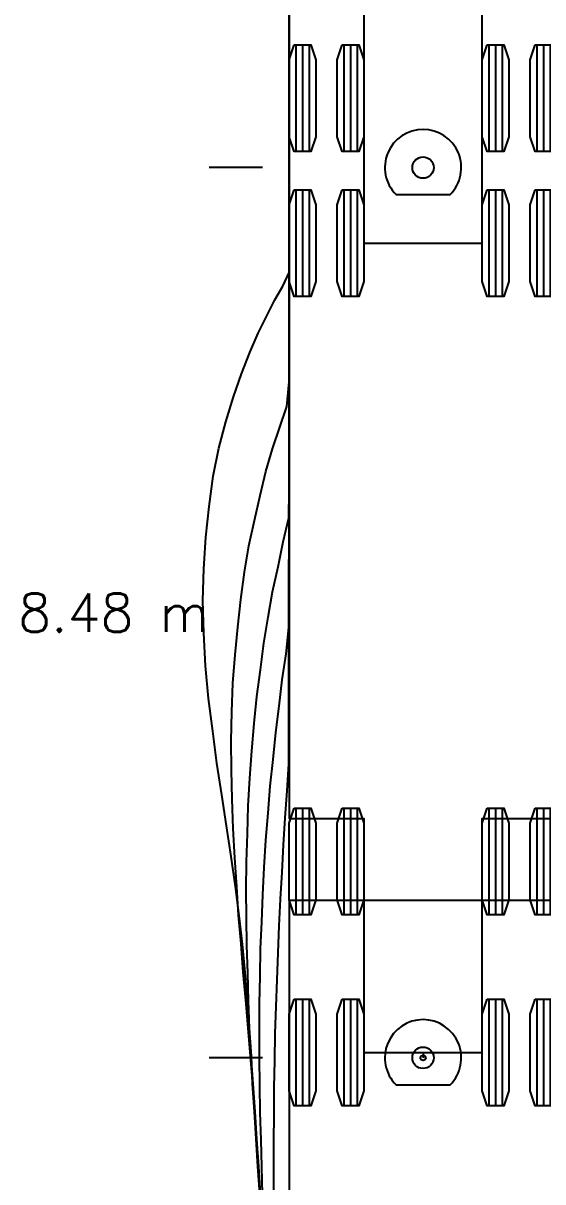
# Model space of a CAD drawing. Header units: metres. Extents: x 2363742 to 2363904, y 61953584 to 61953701.
# Drawn here: x 2363743.53 to 2363748.48, y 61953623.31 to 61953634.35 of the extents above; entities that cross this region are included whole.
import ezdxf
from ezdxf.enums import TextEntityAlignment as Align

# ---------------------------------------------------------------- set-up
doc = ezdxf.new("R2010")
doc.units = ezdxf.units.M
doc.header["$MEASUREMENT"] = 0
doc.layers.get('0').update_dxf_attribs({"color": 133})
doc.styles.add('TSText', font='simplex.shx')

# ---------------------------------------------------------------- blocks, each defined once
blk = doc.blocks.new('ATTEMP_1')
at = {"color": 3, "linetype": 'Continuous', "flags": 128}
blk.add_lwpolyline([(0, 1.275), (-13.59, 1.275), (-13.59, -1.275), (0, -1.275), (0, 1.275), (0, 1.275)], dxfattribs=at)
at = {"color": 3}
blk.add_arc((-1.5, 0), 0.102, 0, 360, dxfattribs=at)
blk = doc.blocks.new('ATTEMP_2')
at = {"color": 3, "linetype": 'Continuous'}
for p, q in [((-9.522, 1.211), (-10.538, 1.211)), ((-9.522, 1.148), (-10.538, 1.148)), ((-7.702, 1.211), (-8.718, 1.211)), ((-7.702, 1.148), (-8.718, 1.148)), ((-9.522, 1.084), (-10.538, 1.084)), ((-7.702, 1.084), (-8.718, 1.084)), ((-9.522, 0.754), (-10.538, 0.754)), ((-9.522, 0.691), (-10.538, 0.691)), ((-7.702, 0.754), (-8.718, 0.754)), ((-7.702, 0.691), (-8.718, 0.691)), ((-9.522, 0.627), (-10.538, 0.627)), ((-7.702, 0.627), (-8.718, 0.627)), ((-10.338, 0.258), (-10.338, -0.258)), ((-10.03, 0), (-10.08, 0)), ((-9.522, -0.627), (-10.538, -0.627)), ((-7.702, -0.627), (-8.718, -0.627)), ((-9.522, -0.691), (-10.538, -0.691)), ((-9.522, -0.755), (-10.538, -0.755)), ((-7.702, -0.691), (-8.718, -0.691)), ((-7.702, -0.755), (-8.718, -0.755)), ((-9.522, -1.084), (-10.538, -1.084)), ((-7.702, -1.084), (-8.718, -1.084)), ((-9.522, -1.148), (-10.538, -1.148)), ((-9.522, -1.212), (-10.538, -1.212)), ((-7.702, -1.148), (-8.718, -1.148)), ((-7.702, -1.212), (-8.718, -1.212))]:
    blk.add_line(p, q, dxfattribs=at)
at = {"color": 3, "linetype": 'Continuous', "flags": 128}
for points in [[(-9.522, 1.227), (-9.522, 1.069), (-9.664, 1.021), (-10.396, 1.021), (-10.538, 1.069), (-10.538, 1.227), (-10.396, 1.275), (-9.664, 1.275), (-9.522, 1.227)], [(-7.702, 1.227), (-7.702, 1.069), (-7.844, 1.021), (-8.576, 1.021), (-8.718, 1.069), (-8.718, 1.227), (-8.576, 1.275), (-7.844, 1.275), (-7.702, 1.227)], [(-9.522, 0.77), (-9.522, 0.612), (-9.664, 0.564), (-10.396, 0.564), (-10.538, 0.612), (-10.538, 0.77), (-10.396, 0.818), (-9.664, 0.818), (-9.522, 0.77)], [(-7.702, 0.77), (-7.702, 0.612), (-7.844, 0.564), (-8.576, 0.564), (-8.718, 0.612), (-8.718, 0.77), (-8.576, 0.818), (-7.844, 0.818), (-7.702, 0.77)], [(-9.522, -0.612), (-9.522, -0.77), (-9.664, -0.818), (-10.396, -0.818), (-10.538, -0.77), (-10.538, -0.612), (-10.396, -0.564), (-9.664, -0.564), (-9.522, -0.612)], [(-7.702, -0.612), (-7.702, -0.77), (-7.844, -0.818), (-8.576, -0.818), (-8.718, -0.77), (-8.718, -0.612), (-8.576, -0.564), (-7.844, -0.564), (-7.702, -0.612)], [(-9.522, -1.069), (-9.522, -1.227), (-9.664, -1.275), (-10.396, -1.275), (-10.538, -1.227), (-10.538, -1.069), (-10.396, -1.021), (-9.664, -1.021), (-9.522, -1.069)], [(-7.702, -1.069), (-7.702, -1.227), (-7.844, -1.275), (-8.576, -1.275), (-8.718, -1.227), (-8.718, -1.069), (-8.576, -1.021), (-7.844, -1.021), (-7.702, -1.069)]]:
    blk.add_lwpolyline(points, close=True, dxfattribs=at)
blk.add_lwpolyline([(0, 1.275), (-7.8, 1.275), (-7.8, 0.564), (-10.03, 0.564), (-10.03, -0.564), (-7.8, -0.564), (-7.8, -1.275), (0, -1.275), (0, 1.275), (0, 1.275)], dxfattribs=at)
at = {"color": 3, "linetype": 'Continuous'}
blk.add_arc((-10.08, 0), 0.364, 225, 135, dxfattribs=at)
at = {"color": 3}
for centre, radius in [((-10.08, 0), 0.0254), ((-1.6, 0), 0.102)]:
    blk.add_arc(centre, radius, 0, 360, dxfattribs=at)
blk = doc.blocks.new('ATTEMP_3')
at = {"color": 3, "linetype": 'Continuous'}
for p, q in [((-4.822, 1.211), (-5.838, 1.211)), ((-4.822, 1.148), (-5.838, 1.148)), ((-3.442, 1.211), (-4.458, 1.211)), ((-3.442, 1.148), (-4.458, 1.148)), ((-4.822, 1.084), (-5.838, 1.084)), ((-3.442, 1.084), (-4.458, 1.084)), ((-4.822, 0.754), (-5.838, 0.754)), ((-4.822, 0.691), (-5.838, 0.691)), ((-3.442, 0.754), (-4.458, 0.754)), ((-3.442, 0.691), (-4.458, 0.691)), ((-4.822, 0.627), (-5.838, 0.627)), ((-3.442, 0.627), (-4.458, 0.627)), ((-4.868, 0.258), (-4.868, -0.258)), ((-4.822, -0.627), (-5.838, -0.627)), ((-3.442, -0.627), (-4.458, -0.627)), ((-4.822, -0.691), (-5.838, -0.691)), ((-4.822, -0.755), (-5.838, -0.755)), ((-3.442, -0.691), (-4.458, -0.691)), ((-3.442, -0.755), (-4.458, -0.755)), ((-4.822, -1.084), (-5.838, -1.084)), ((-3.442, -1.084), (-4.458, -1.084)), ((-4.822, -1.148), (-5.838, -1.148)), ((-4.822, -1.212), (-5.838, -1.212)), ((-3.442, -1.148), (-4.458, -1.148)), ((-3.442, -1.212), (-4.458, -1.212))]:
    blk.add_line(p, q, dxfattribs=at)
at = {"color": 3, "linetype": 'Continuous', "flags": 128}
for points in [[(-4.822, 1.227), (-4.822, 1.069), (-4.964, 1.021), (-5.696, 1.021), (-5.838, 1.069), (-5.838, 1.227), (-5.696, 1.275), (-4.964, 1.275), (-4.822, 1.227)], [(-3.442, 1.227), (-3.442, 1.069), (-3.584, 1.021), (-4.316, 1.021), (-4.458, 1.069), (-4.458, 1.227), (-4.316, 1.275), (-3.584, 1.275), (-3.442, 1.227)], [(-4.822, 0.77), (-4.822, 0.612), (-4.964, 0.564), (-5.696, 0.564), (-5.838, 0.612), (-5.838, 0.77), (-5.696, 0.818), (-4.964, 0.818), (-4.822, 0.77)], [(-3.442, 0.77), (-3.442, 0.612), (-3.584, 0.564), (-4.316, 0.564), (-4.458, 0.612), (-4.458, 0.77), (-4.316, 0.818), (-3.584, 0.818), (-3.442, 0.77)], [(-4.822, -0.612), (-4.822, -0.77), (-4.964, -0.818), (-5.696, -0.818), (-5.838, -0.77), (-5.838, -0.612), (-5.696, -0.564), (-4.964, -0.564), (-4.822, -0.612)], [(-3.442, -0.612), (-3.442, -0.77), (-3.584, -0.818), (-4.316, -0.818), (-4.458, -0.77), (-4.458, -0.612), (-4.316, -0.564), (-3.584, -0.564), (-3.442, -0.612)], [(-4.822, -1.069), (-4.822, -1.227), (-4.964, -1.275), (-5.696, -1.275), (-5.838, -1.227), (-5.838, -1.069), (-5.696, -1.021), (-4.964, -1.021), (-4.822, -1.069)], [(-3.442, -1.069), (-3.442, -1.227), (-3.584, -1.275), (-4.316, -1.275), (-4.458, -1.227), (-4.458, -1.069), (-4.316, -1.021), (-3.584, -1.021), (-3.442, -1.069)]]:
    blk.add_lwpolyline(points, close=True, dxfattribs=at)
blk.add_lwpolyline([(0, 1.275), (-2.35, 1.275), (-2.35, 0.564), (-5.33, 0.564), (-5.33, -0.564), (-2.35, -0.564), (-2.35, -1.275), (0, -1.275), (0, 1.275), (0, 1.275)], dxfattribs=at)
at = {"color": 3, "linetype": 'Continuous'}
blk.add_arc((-4.61, 0), 0.364, 225, 135, dxfattribs=at)
blk = doc.blocks.new('ATTEMP')
at = {"color": 3, "linetype": 'Continuous', "rotation": 90}
for name, p in [('ATTEMP_3', (0, 1.42)), ('ATTEMP_2', (0, -1.59)), ('ATTEMP_1', (0, -10.17))]:
    blk.add_blockref(name, p, dxfattribs=at)

msp = doc.modelspace()

# ---------------------------------------------------------------- linework, layer by layer
at = {"color": 3, "linetype": 'Continuous'}
for p, q in [((2363745.812, 61953632.971), (2363745.302, 61953632.971)), ((2363745.812, 61953624.491), (2363745.302, 61953624.491))]:
    msp.add_line(p, q, dxfattribs=at)
at = {"color": 3, "linetype": 'Continuous', "flags": 128}
for points in [[(2363745.794, 61953623.195), (2363745.778, 61953623.455), (2363745.759, 61953623.717), (2363745.742, 61953623.979), (2363745.723, 61953624.242), (2363745.705, 61953624.506), (2363745.688, 61953624.77), (2363745.668, 61953625.036), (2363745.647, 61953625.303), (2363745.62, 61953625.573), (2363745.591, 61953625.846), (2363745.553, 61953626.124), (2363745.514, 61953626.409), (2363745.469, 61953626.7), (2363745.425, 61953626.995), (2363745.378, 61953627.297), (2363745.337, 61953627.602), (2363745.298, 61953627.913), (2363745.269, 61953628.225), (2363745.252, 61953628.535), (2363745.242, 61953628.848), (2363745.253, 61953629.15), (2363745.271, 61953629.45), (2363745.303, 61953629.741), (2363745.341, 61953630.03), (2363745.397, 61953630.297), (2363745.462, 61953630.549), (2363745.534, 61953630.786), (2363745.611, 61953631.005), (2363745.691, 61953631.208), (2363745.772, 61953631.393), (2363745.852, 61953631.56), (2363745.93, 61953631.71), (2363746.004, 61953631.842), (2363746.067, 61953631.971), (2363746.067, 61953632.231), (2363746.067, 61953632.491), (2363746.067, 61953632.751), (2363746.067, 61953633.011), (2363746.067, 61953633.271), (2363746.067, 61953633.531), (2363746.067, 61953633.791), (2363746.067, 61953634.051), (2363746.067, 61953634.311), (2363746.067, 61953634.571)], [(2363745.793, 61953623.195), (2363745.776, 61953623.455), (2363745.759, 61953623.717), (2363745.74, 61953623.979), (2363745.719, 61953624.242), (2363745.696, 61953624.507), (2363745.675, 61953624.773), (2363745.653, 61953625.039), (2363745.628, 61953625.308), (2363745.608, 61953625.577), (2363745.582, 61953625.85), (2363745.567, 61953626.12), (2363745.548, 61953626.397), (2363745.531, 61953626.676), (2363745.522, 61953626.954), (2363745.515, 61953627.232), (2363745.512, 61953627.511), (2363745.519, 61953627.786), (2363745.53, 61953628.06), (2363745.552, 61953628.328), (2363745.577, 61953628.594), (2363745.606, 61953628.857), (2363745.639, 61953629.117), (2363745.682, 61953629.368), (2363745.735, 61953629.61), (2363745.789, 61953629.846), (2363745.844, 61953630.075), (2363745.907, 61953630.292), (2363745.976, 61953630.497), (2363746.044, 61953630.695), (2363746.067, 61953630.931), (2363746.067, 61953631.191), (2363746.067, 61953631.451), (2363746.067, 61953631.711), (2363746.067, 61953631.971), (2363746.067, 61953632.231), (2363746.067, 61953632.491), (2363746.067, 61953632.751), (2363746.067, 61953633.011), (2363746.067, 61953633.271), (2363746.067, 61953633.531), (2363746.067, 61953633.791), (2363746.067, 61953634.051), (2363746.067, 61953634.311), (2363746.067, 61953634.571)], [(2363745.786, 61953623.196), (2363745.768, 61953623.457), (2363745.75, 61953623.718), (2363745.736, 61953623.98), (2363745.718, 61953624.243), (2363745.706, 61953624.506), (2363745.689, 61953624.77), (2363745.679, 61953625.034), (2363745.671, 61953625.298), (2363745.664, 61953625.562), (2363745.66, 61953625.827), (2363745.657, 61953626.091), (2363745.659, 61953626.359), (2363745.669, 61953626.624), (2363745.676, 61953626.891), (2363745.692, 61953627.154), (2363745.711, 61953627.416), (2363745.733, 61953627.676), (2363745.759, 61953627.934), (2363745.794, 61953628.187), (2363745.825, 61953628.441), (2363745.865, 61953628.688), (2363745.908, 61953628.931), (2363745.96, 61953629.168), (2363746.008, 61953629.405), (2363746.063, 61953629.633), (2363746.067, 61953629.891), (2363746.067, 61953630.151), (2363746.067, 61953630.411), (2363746.067, 61953630.671), (2363746.067, 61953630.931), (2363746.067, 61953631.191), (2363746.067, 61953631.451), (2363746.067, 61953631.711), (2363746.067, 61953631.971), (2363746.067, 61953632.231), (2363746.067, 61953632.491), (2363746.067, 61953632.751), (2363746.067, 61953633.011), (2363746.067, 61953633.271), (2363746.067, 61953633.531), (2363746.067, 61953633.791), (2363746.067, 61953634.051), (2363746.067, 61953634.311), (2363746.067, 61953634.571)], [(2363745.813, 61953623.192), (2363745.805, 61953623.452), (2363745.799, 61953623.711), (2363745.789, 61953623.971), (2363745.786, 61953624.231), (2363745.783, 61953624.491), (2363745.783, 61953624.75), (2363745.784, 61953625.01), (2363745.788, 61953625.269), (2363745.793, 61953625.528), (2363745.805, 61953625.785), (2363745.815, 61953626.043), (2363745.828, 61953626.304), (2363745.843, 61953626.564), (2363745.866, 61953626.821), (2363745.886, 61953627.079), (2363745.913, 61953627.334), (2363745.938, 61953627.589), (2363745.97, 61953627.841), (2363746, 61953628.092), (2363746.036, 61953628.34), (2363746.063, 61953628.591), (2363746.063, 61953628.851), (2363746.064, 61953629.111), (2363746.066, 61953629.371), (2363746.067, 61953629.631), (2363746.067, 61953629.891), (2363746.067, 61953630.151), (2363746.067, 61953630.411), (2363746.067, 61953630.671), (2363746.067, 61953630.931), (2363746.067, 61953631.191), (2363746.067, 61953631.451), (2363746.067, 61953631.711), (2363746.067, 61953631.971), (2363746.067, 61953632.231), (2363746.067, 61953632.491), (2363746.067, 61953632.751), (2363746.067, 61953633.011), (2363746.067, 61953633.271), (2363746.067, 61953633.531), (2363746.067, 61953633.791), (2363746.067, 61953634.051), (2363746.067, 61953634.311), (2363746.067, 61953634.571)], [(2363745.919, 61953623.18), (2363745.919, 61953623.437), (2363745.92, 61953623.694), (2363745.923, 61953623.951), (2363745.924, 61953624.209), (2363745.929, 61953624.465), (2363745.934, 61953624.722), (2363745.942, 61953624.979), (2363745.95, 61953625.235), (2363745.96, 61953625.491), (2363745.971, 61953625.747), (2363745.983, 61953626.002), (2363745.998, 61953626.261), (2363746.013, 61953626.519), (2363746.028, 61953626.777), (2363746.047, 61953627.034), (2363746.063, 61953627.291), (2363746.063, 61953627.551), (2363746.063, 61953627.811), (2363746.063, 61953628.071), (2363746.063, 61953628.331), (2363746.063, 61953628.591), (2363746.063, 61953628.851), (2363746.064, 61953629.111), (2363746.066, 61953629.371), (2363746.067, 61953629.631), (2363746.067, 61953629.891), (2363746.067, 61953630.151), (2363746.067, 61953630.411), (2363746.067, 61953630.671), (2363746.067, 61953630.931), (2363746.067, 61953631.191), (2363746.067, 61953631.451), (2363746.067, 61953631.711), (2363746.067, 61953631.971), (2363746.067, 61953632.231), (2363746.067, 61953632.491), (2363746.067, 61953632.751), (2363746.067, 61953633.011), (2363746.067, 61953633.271), (2363746.067, 61953633.531), (2363746.067, 61953633.791), (2363746.067, 61953634.051), (2363746.067, 61953634.311), (2363746.067, 61953634.571)]]:
    msp.add_lwpolyline(points, dxfattribs=at)

# ---------------------------------------------------------------- block references
at = {"color": 3, "linetype": 'Continuous'}
msp.add_blockref('ATTEMP', (2363747.342, 61953636.161), dxfattribs=at)

# ---------------------------------------------------------------- texts
at = {"color": 4, "style": 'TSText'}
msp.add_text('8.48 m', height=0.3658, dxfattribs=at).set_placement((2363745.302, 61953628.731), align=Align.MIDDLE_RIGHT)

doc.saveas('drawing.dxf')
